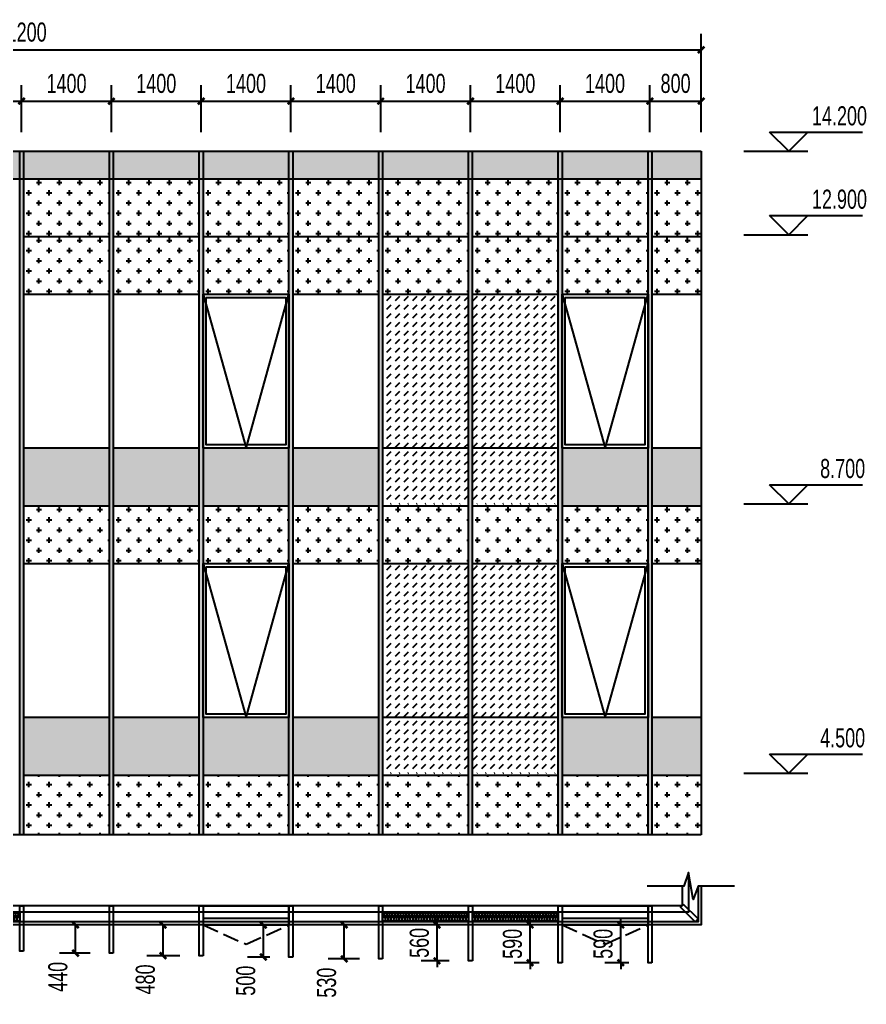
# Model space of a CAD drawing. Extents: x -3 to 440502, y -49243 to 59402.
# Drawn here: x 318666 to 331871, y 15561 to 30916 of the extents above; entities that cross this region are included whole.
import ezdxf

# ---------------------------------------------------------------- set-up
doc = ezdxf.new("R2010")
doc.units = 0
doc.header["$LTSCALE"] = 1000
doc.header["$MEASUREMENT"] = 0
doc.linetypes.add('109-34 轴网$0$L1$0$$AUDIT_BAD_LTYPE1', pattern=[0])
doc.linetypes.add('DASH', pattern=[0.35, 0.25, -0.1])
for name, color, linetype in [('01-标注_尺寸', 124, 'Continuous'), ('01-标注_标高', 200, 'Continuous'), ('01-标注_符号', 200, 'Continuous'), ('02-TEXT_标注', 130, 'Continuous'), ('05-填充_156', 156, 'Continuous'), ('05-填充_18', 18, 'Continuous'), ('05-填充_天正', 26, 'Continuous'), ('A-C_玻璃幕墙', 140, 'Continuous'), ('A-C_窗', 140, 'Continuous'), ('A-TECH_结构', 21, 'Continuous'), ('D_铝板', 181, 'Continuous'), ('E-立面', 255, 'Continuous')]:
    doc.layers.add(name, color=color, linetype=linetype)
doc.styles.add('_TCH_DIM', font='ros.shx', dxfattribs={"bigfont": 'jd.shx'})
doc.styles.add('_TCH_DIM_T3', font='ros.shx', dxfattribs={"width": 0.705882, "bigfont": 'jd.shx'})
doc.dimstyles.new('_TCH_ARCH&&100', dxfattribs={"dimtxt": 297.5, "dimasz": 100, "dimexe": 250, "dimexo": 300, "dimgap": 126.25, "dimtad": 1, "dimdec": 0, "dimzin": 0, "dimdsep": 46, "dimtxsty": '_TCH_DIM_T3', "dimblk": 'ARCHTICK', "dimcen": 0.09, "dimclrt": 7, "dimazin": 2, "dimtfac": 1, "dimtdec": 0, "dimtix": 1, "dimtmove": 2, "dimatfit": 3, "dimfxl": 0, "dimtolj": 1, "dimtzin": 0, "dimarcsym": 0})
pattern_1 = [(45, (308362.95, -179448.63), (4e-14, 134.70384), [95.25, -95.25])]
pattern_2 = [(45, (308362.95, -175248.63), (4e-14, 134.70384), [95.25, -95.25])]

# ---------------------------------------------------------------- blocks, each defined once
blk = doc.blocks.new('$LinePat$岩棉板')
at = {"color": 0}
for p, q in [((0, -17), (12, -67)), ((12, -67), (24, -17))]:
    blk.add_line(p, q, dxfattribs=at)
for centre, start, end in [((12, -17), 0, 180), ((0, -67), 270, 0), ((24, -67), 180, 270)]:
    blk.add_arc(centre, 12, start, end, dxfattribs=at)
at = {"layer": 'Defpoints'}
blk.add_point((0, 0.1), dxfattribs=at)
at = {"layer": 'Defpoints', "color": 0}
blk.add_point((24, -84), dxfattribs=at)
blk = doc.blocks.new('ii')
blk.add_lwpolyline([(-1340, 0), (0, 0), (0, -150), (-1340, -150)], close=True)
at = {"color": 8, "xscale": -1.801075267316308, "yscale": 1.782568518697715, "zscale": 1.782568518697715}
for p in [(-1297, 0), (-1254, 0), (-1210, 0), (-1167, 0), (-1124, 0), (-1081, 0), (-1037, 0), (-994, 0), (-951, 0), (-908, 0), (-865, 0), (-821, 0), (-778, 0), (-735, 0), (-692, 0), (-648, 0), (-605, 0), (-562, 0), (-519, 0), (-475, 0), (-432, 0), (-389, 0), (-346, 0), (-303, 0), (-259, 0), (-216, 0), (-173, 0), (-130, 0), (-86, 0), (-43, 0), (0, 0)]:
    blk.add_blockref('$LinePat$岩棉板', p, dxfattribs=at)
blk = doc.blocks.new('$TCHSYS$WIN2D')
for p, q in [((-0.5, 0.5), (0.5, 0.5)), ((-0.5, 0.5), (-0.5, -0.5)), ((0.5, 0.5), (0.5, -0.5)), ((0.5, 0.167), (-0.5, 0.167)), ((0.5, -0.167), (-0.5, -0.167)), ((-0.5, -0.5), (0.5, -0.5))]:
    blk.add_line(p, q)
blk = doc.blocks.new('开启扇')
at = {"layer": 'A-C_窗', "linetype": 'DASH'}
blk.add_lwpolyline([(0, 50), (670, 350), (1340, 50)], dxfattribs=at)
at = {"layer": 'A-C_窗', "xscale": -1340, "yscale": 300, "zscale": 1340, "rotation": 180}
blk.add_blockref('$TCHSYS$WIN2D', (670, -100), dxfattribs=at)
blk = doc.blocks.new('*U72')
blk.add_lwpolyline([(720, 0), (0, 0), (0, 150), (720, 150)], close=True)
at = {"color": 8, "xscale": -1.874999998435472, "yscale": 1.782568518697715, "zscale": 1.782568518697715, "rotation": 180}
for p in [(0, 0), (45, 0), (90, 0), (135, 0), (180, 0), (225, 0), (270, 0), (315, 0), (360, 0), (405, 0), (450, 0), (495, 0), (540, 0), (585, 0), (630, 0), (675, 0)]:
    blk.add_blockref('$LinePat$岩棉板', p, dxfattribs=at)
blk = doc.blocks.new('A$C6FB10F04')
at = {"layer": '01-标注_符号', "linetype": '109-34 轴网$0$L1$0$$AUDIT_BAD_LTYPE1'}
for points in [[(210, 22263), (210, 21696), (420, 21619), (0, 21545), (210, 21471), (210, 20903)], [(210, 1361), (210, 793), (420, 716), (0, 642), (210, 568), (210, 0)]]:
    blk.add_lwpolyline(points, dxfattribs=at)
at = {"layer": 'A-C_玻璃幕墙'}
for points in [[(213, 21695), (767, 21695), (767, 595), (135, 595)], [(210, 21745), (817, 21745), (817, 545), (210, 545)], [(2, 21545), (617, 21545), (617, 745), (343, 745)]]:
    blk.add_lwpolyline(points, dxfattribs=at)
for points in [[(496, 21466), (538, 21423), (767, 21652), (724, 21695)], [(1407, 20975), (1407, 20915), (517, 20915), (517, 20975)], [(1407, 19575), (1407, 19515), (517, 19515), (517, 19575)], [(1377, 18175), (1377, 18115), (517, 18115), (517, 18175)], [(1347, 16775), (1347, 16715), (517, 16715), (517, 16775)], [(1317, 15375), (1317, 15315), (517, 15315), (517, 15375)], [(1297, 13975), (1297, 13915), (517, 13915), (517, 13975)], [(1257, 12575), (1257, 12515), (517, 12515), (517, 12575)], [(1227, 11175), (1227, 11115), (517, 11115), (517, 11175)], [(1197, 9775), (1197, 9715), (517, 9715), (517, 9775)], [(1167, 8375), (1167, 8315), (517, 8315), (517, 8375)], [(1137, 6975), (1137, 6915), (517, 6915), (517, 6975)], [(1107, 5575), (1107, 5515), (517, 5515), (517, 5575)], [(1077, 4175), (1077, 4115), (517, 4115), (517, 4175)], [(1047, 2775), (1047, 2715), (517, 2715), (517, 2775)], [(1017, 1375), (1017, 1315), (517, 1315), (517, 1375)]]:
    blk.add_lwpolyline(points, close=True, dxfattribs=at)
at = {"layer": 'A-TECH_结构'}
blk.add_lwpolyline([(210, 21445), (517, 21445), (517, 845), (210, 845)], dxfattribs=at)
at = {"xscale": -1, "rotation": 270}
for p in [(767, 19575), (767, 13975), (767, 5575)]:
    blk.add_blockref('开启扇', p, dxfattribs=at)
at = {"layer": 'A-C_玻璃幕墙'}
for name, p, rotation in [('ii', (767, 18175), 270), ('ii', (767, 16775), 270), ('ii', (767, 9775), 270), ('ii', (767, 8375), 270), ('ii', (767, 1375), 270), ('*U72', (767, 595), 90)]:
    blk.add_blockref(name, p, dxfattribs=dict(at, rotation=rotation))
blk = doc.blocks.new('A$C2DDF4F07')
at = {"layer": 'A-C_窗'}
for points in [[(0, 2400), (1340, 2400), (1340, 0), (0, 0)], [(50, 2350), (1290, 2350), (1290, 50), (50, 50)]]:
    blk.add_lwpolyline(points, close=True, dxfattribs=at)
blk.add_lwpolyline([(0, 2400), (670, 0), (1340, 2400)], dxfattribs=at)
blk = doc.blocks.new('*U22')
at = {"layer": '05-填充_18'}
h = blk.add_hatch(color=256, dxfattribs=at)
h.dxf.hatch_style = 1
h.paths.add_polyline_path([(60, -10350), (0, -10350), (0, 310), (60, 310)])
blk.add_lwpolyline([(60, -10350), (0, -10350), (0, 310), (60, 310)], close=True)
blk = doc.blocks.new('_ArchTick')
at = {"color": 0, "linetype": 'ByBlock', "const_width": 0.4}
blk.add_lwpolyline([(-0.5, -0.5), (0.5, 0.5)], dxfattribs=at)
blk = doc.blocks.new('*D779')
at = {"layer": '01-标注_尺寸', "color": 0, "lineweight": -2, "transparency": 16777216}
for p, q in [((317296, 29164), (317296, 29896)), ((318696, 29164), (318696, 29896)), ((317296, 29646), (318696, 29646))]:
    blk.add_line(p, q, dxfattribs=at)
at = {"layer": 'Defpoints', "color": 0, "transparency": 16777216}
for p in [(318696, 29646), (317296, 28864), (318696, 28864)]:
    blk.add_point(p, dxfattribs=at)
at = {"layer": '01-标注_尺寸', "color": 0, "lineweight": -2, "transparency": 16777216, "xscale": 100, "yscale": 100, "zscale": 100, "rotation": 180}
blk.add_blockref('_ArchTick', (317296, 29646), dxfattribs=at)
at = {"layer": '01-标注_尺寸', "color": 0, "lineweight": -2, "transparency": 16777216, "xscale": 100, "yscale": 100, "zscale": 100}
blk.add_blockref('_ArchTick', (318696, 29646), dxfattribs=at)
at = {"layer": '01-标注_尺寸', "color": 7, "transparency": 16777216, "insert": (317996, 29921), "char_height": 297.5, "attachment_point": 5, "style": '_TCH_DIM_T3'}
blk.add_mtext('\\A1;1400', dxfattribs=at)
blk = doc.blocks.new('*D780')
at = {"layer": '01-标注_尺寸', "color": 0, "lineweight": -2, "transparency": 16777216}
for p, q in [((318696, 29164), (318696, 29896)), ((320096, 29164), (320096, 29896)), ((318696, 29646), (320096, 29646))]:
    blk.add_line(p, q, dxfattribs=at)
at = {"layer": 'Defpoints', "color": 0, "transparency": 16777216}
for p in [(320096, 29646), (318696, 28864), (320096, 28864)]:
    blk.add_point(p, dxfattribs=at)
at = {"layer": '01-标注_尺寸', "color": 0, "lineweight": -2, "transparency": 16777216, "xscale": 100, "yscale": 100, "zscale": 100, "rotation": 180}
blk.add_blockref('_ArchTick', (318696, 29646), dxfattribs=at)
at = {"layer": '01-标注_尺寸', "color": 0, "lineweight": -2, "transparency": 16777216, "xscale": 100, "yscale": 100, "zscale": 100}
blk.add_blockref('_ArchTick', (320096, 29646), dxfattribs=at)
at = {"layer": '01-标注_尺寸', "color": 7, "transparency": 16777216, "insert": (319396, 29921), "char_height": 297.5, "attachment_point": 5, "style": '_TCH_DIM_T3'}
blk.add_mtext('\\A1;1400', dxfattribs=at)
blk = doc.blocks.new('*D781')
at = {"layer": '01-标注_尺寸', "color": 0, "lineweight": -2, "transparency": 16777216}
for p, q in [((320096, 29164), (320096, 29896)), ((321496, 29164), (321496, 29896)), ((320096, 29646), (321496, 29646))]:
    blk.add_line(p, q, dxfattribs=at)
at = {"layer": 'Defpoints', "color": 0, "transparency": 16777216}
for p in [(321496, 29646), (320096, 28864), (321496, 28864)]:
    blk.add_point(p, dxfattribs=at)
at = {"layer": '01-标注_尺寸', "color": 0, "lineweight": -2, "transparency": 16777216, "xscale": 100, "yscale": 100, "zscale": 100, "rotation": 180}
blk.add_blockref('_ArchTick', (320096, 29646), dxfattribs=at)
at = {"layer": '01-标注_尺寸', "color": 0, "lineweight": -2, "transparency": 16777216, "xscale": 100, "yscale": 100, "zscale": 100}
blk.add_blockref('_ArchTick', (321496, 29646), dxfattribs=at)
at = {"layer": '01-标注_尺寸', "color": 7, "transparency": 16777216, "insert": (320796, 29921), "char_height": 297.5, "attachment_point": 5, "style": '_TCH_DIM_T3'}
blk.add_mtext('\\A1;1400', dxfattribs=at)
blk = doc.blocks.new('*D782')
at = {"layer": '01-标注_尺寸', "color": 0, "lineweight": -2, "transparency": 16777216}
for p, q in [((321496, 29164), (321496, 29896)), ((322896, 29164), (322896, 29896)), ((321496, 29646), (322896, 29646))]:
    blk.add_line(p, q, dxfattribs=at)
at = {"layer": 'Defpoints', "color": 0, "transparency": 16777216}
for p in [(322896, 29646), (321496, 28864), (322896, 28864)]:
    blk.add_point(p, dxfattribs=at)
at = {"layer": '01-标注_尺寸', "color": 0, "lineweight": -2, "transparency": 16777216, "xscale": 100, "yscale": 100, "zscale": 100, "rotation": 180}
blk.add_blockref('_ArchTick', (321496, 29646), dxfattribs=at)
at = {"layer": '01-标注_尺寸', "color": 0, "lineweight": -2, "transparency": 16777216, "xscale": 100, "yscale": 100, "zscale": 100}
blk.add_blockref('_ArchTick', (322896, 29646), dxfattribs=at)
at = {"layer": '01-标注_尺寸', "color": 7, "transparency": 16777216, "insert": (322196, 29921), "char_height": 297.5, "attachment_point": 5, "style": '_TCH_DIM_T3'}
blk.add_mtext('\\A1;1400', dxfattribs=at)
blk = doc.blocks.new('*D783')
at = {"layer": '01-标注_尺寸', "color": 0, "lineweight": -2, "transparency": 16777216}
for p, q in [((322896, 29164), (322896, 29896)), ((324296, 29164), (324296, 29896)), ((322896, 29646), (324296, 29646))]:
    blk.add_line(p, q, dxfattribs=at)
at = {"layer": 'Defpoints', "color": 0, "transparency": 16777216}
for p in [(324296, 29646), (322896, 28864), (324296, 28864)]:
    blk.add_point(p, dxfattribs=at)
at = {"layer": '01-标注_尺寸', "color": 0, "lineweight": -2, "transparency": 16777216, "xscale": 100, "yscale": 100, "zscale": 100, "rotation": 180}
blk.add_blockref('_ArchTick', (322896, 29646), dxfattribs=at)
at = {"layer": '01-标注_尺寸', "color": 0, "lineweight": -2, "transparency": 16777216, "xscale": 100, "yscale": 100, "zscale": 100}
blk.add_blockref('_ArchTick', (324296, 29646), dxfattribs=at)
at = {"layer": '01-标注_尺寸', "color": 7, "transparency": 16777216, "insert": (323596, 29921), "char_height": 297.5, "attachment_point": 5, "style": '_TCH_DIM_T3'}
blk.add_mtext('\\A1;1400', dxfattribs=at)
blk = doc.blocks.new('*D784')
at = {"layer": '01-标注_尺寸', "color": 0, "lineweight": -2, "transparency": 16777216}
for p, q in [((324296, 29164), (324296, 29896)), ((325696, 29164), (325696, 29896)), ((324296, 29646), (325696, 29646))]:
    blk.add_line(p, q, dxfattribs=at)
at = {"layer": 'Defpoints', "color": 0, "transparency": 16777216}
for p in [(325696, 29646), (324296, 28864), (325696, 28864)]:
    blk.add_point(p, dxfattribs=at)
at = {"layer": '01-标注_尺寸', "color": 0, "lineweight": -2, "transparency": 16777216, "xscale": 100, "yscale": 100, "zscale": 100, "rotation": 180}
blk.add_blockref('_ArchTick', (324296, 29646), dxfattribs=at)
at = {"layer": '01-标注_尺寸', "color": 0, "lineweight": -2, "transparency": 16777216, "xscale": 100, "yscale": 100, "zscale": 100}
blk.add_blockref('_ArchTick', (325696, 29646), dxfattribs=at)
at = {"layer": '01-标注_尺寸', "color": 7, "transparency": 16777216, "insert": (324996, 29921), "char_height": 297.5, "attachment_point": 5, "style": '_TCH_DIM_T3'}
blk.add_mtext('\\A1;1400', dxfattribs=at)
blk = doc.blocks.new('*D785')
at = {"layer": '01-标注_尺寸', "color": 0, "lineweight": -2, "transparency": 16777216}
for p, q in [((325696, 29164), (325696, 29896)), ((327096, 29164), (327096, 29896)), ((325696, 29646), (327096, 29646))]:
    blk.add_line(p, q, dxfattribs=at)
at = {"layer": 'Defpoints', "color": 0, "transparency": 16777216}
for p in [(327096, 29646), (325696, 28864), (327096, 28864)]:
    blk.add_point(p, dxfattribs=at)
at = {"layer": '01-标注_尺寸', "color": 0, "lineweight": -2, "transparency": 16777216, "xscale": 100, "yscale": 100, "zscale": 100, "rotation": 180}
blk.add_blockref('_ArchTick', (325696, 29646), dxfattribs=at)
at = {"layer": '01-标注_尺寸', "color": 0, "lineweight": -2, "transparency": 16777216, "xscale": 100, "yscale": 100, "zscale": 100}
blk.add_blockref('_ArchTick', (327096, 29646), dxfattribs=at)
at = {"layer": '01-标注_尺寸', "color": 7, "transparency": 16777216, "insert": (326396, 29921), "char_height": 297.5, "attachment_point": 5, "style": '_TCH_DIM_T3'}
blk.add_mtext('\\A1;1400', dxfattribs=at)
blk = doc.blocks.new('*D786')
at = {"layer": '01-标注_尺寸', "color": 0, "lineweight": -2, "transparency": 16777216}
for p, q in [((327096, 29164), (327096, 29896)), ((328496, 29164), (328496, 29896)), ((327096, 29646), (328496, 29646))]:
    blk.add_line(p, q, dxfattribs=at)
at = {"layer": 'Defpoints', "color": 0, "transparency": 16777216}
for p in [(328496, 29646), (327096, 28864), (328496, 28864)]:
    blk.add_point(p, dxfattribs=at)
at = {"layer": '01-标注_尺寸', "color": 0, "lineweight": -2, "transparency": 16777216, "xscale": 100, "yscale": 100, "zscale": 100, "rotation": 180}
blk.add_blockref('_ArchTick', (327096, 29646), dxfattribs=at)
at = {"layer": '01-标注_尺寸', "color": 0, "lineweight": -2, "transparency": 16777216, "xscale": 100, "yscale": 100, "zscale": 100}
blk.add_blockref('_ArchTick', (328496, 29646), dxfattribs=at)
at = {"layer": '01-标注_尺寸', "color": 7, "transparency": 16777216, "insert": (327796, 29921), "char_height": 297.5, "attachment_point": 5, "style": '_TCH_DIM_T3'}
blk.add_mtext('\\A1;1400', dxfattribs=at)
blk = doc.blocks.new('*D787')
at = {"layer": '01-标注_尺寸', "color": 0, "lineweight": -2, "transparency": 16777216}
for p, q in [((328496, 29164), (328496, 29896)), ((329296, 29164), (329296, 29896)), ((328496, 29646), (329296, 29646))]:
    blk.add_line(p, q, dxfattribs=at)
at = {"layer": 'Defpoints', "color": 0, "transparency": 16777216}
for p in [(329296, 29646), (328496, 28864), (329296, 28864)]:
    blk.add_point(p, dxfattribs=at)
at = {"layer": '01-标注_尺寸', "color": 0, "lineweight": -2, "transparency": 16777216, "xscale": 100, "yscale": 100, "zscale": 100, "rotation": 180}
blk.add_blockref('_ArchTick', (328496, 29646), dxfattribs=at)
at = {"layer": '01-标注_尺寸', "color": 0, "lineweight": -2, "transparency": 16777216, "xscale": 100, "yscale": 100, "zscale": 100}
blk.add_blockref('_ArchTick', (329296, 29646), dxfattribs=at)
at = {"layer": '01-标注_尺寸', "color": 7, "transparency": 16777216, "insert": (328896, 29921), "char_height": 297.5, "attachment_point": 5, "style": '_TCH_DIM_T3'}
blk.add_mtext('\\A1;800', dxfattribs=at)
blk = doc.blocks.new('*D788')
at = {"layer": '01-标注_尺寸', "color": 0, "lineweight": -2, "transparency": 16777216}
for p, q in [((308096, 29175), (308096, 30696)), ((329296, 29175), (329296, 30696)), ((308096, 30446), (329296, 30446))]:
    blk.add_line(p, q, dxfattribs=at)
at = {"layer": 'Defpoints', "color": 0, "transparency": 16777216}
for p in [(329296, 30446), (308096, 28875), (329296, 28875)]:
    blk.add_point(p, dxfattribs=at)
at = {"layer": '01-标注_尺寸', "color": 0, "lineweight": -2, "transparency": 16777216, "xscale": 100, "yscale": 100, "zscale": 100, "rotation": 180}
blk.add_blockref('_ArchTick', (308096, 30446), dxfattribs=at)
at = {"layer": '01-标注_尺寸', "color": 0, "lineweight": -2, "transparency": 16777216, "xscale": 100, "yscale": 100, "zscale": 100}
blk.add_blockref('_ArchTick', (329296, 30446), dxfattribs=at)
at = {"layer": '01-标注_尺寸', "color": 7, "transparency": 16777216, "insert": (318696, 30721), "char_height": 297.5, "attachment_point": 5, "style": '_TCH_DIM_T3'}
blk.add_mtext('\\A1;21200', dxfattribs=at)
blk = doc.blocks.new('*D797')
at = {"layer": '01-标注_尺寸', "color": 0, "lineweight": -2, "transparency": 16777216}
for p, q in [((319766, 16799), (319287, 16799)), ((319537, 16359), (319537, 16799)), ((319766, 16359), (319287, 16359))]:
    blk.add_line(p, q, dxfattribs=at)
at = {"layer": 'Defpoints', "color": 0, "transparency": 16777216}
for p in [(319537, 16799), (320066, 16799), (320066, 16359)]:
    blk.add_point(p, dxfattribs=at)
at = {"layer": '01-标注_尺寸', "color": 0, "lineweight": -2, "transparency": 16777216, "xscale": 100, "yscale": 100, "zscale": 100}
for p, rotation in [((319537, 16799), 90), ((319537, 16359), 270)]:
    blk.add_blockref('_ArchTick', p, dxfattribs=dict(at, rotation=rotation))
at = {"layer": '01-标注_尺寸', "color": 7, "transparency": 16777216, "insert": (319262, 15989), "char_height": 297.5, "attachment_point": 5, "rotation": 90, "style": '_TCH_DIM_T3'}
blk.add_mtext('\\A1;440', dxfattribs=at)
blk = doc.blocks.new('*D798')
at = {"layer": '01-标注_尺寸', "color": 0, "lineweight": -2, "transparency": 16777216}
for p, q in [((321166, 16799), (320651, 16799)), ((320901, 16319), (320901, 16799)), ((321166, 16319), (320651, 16319))]:
    blk.add_line(p, q, dxfattribs=at)
at = {"layer": 'Defpoints', "color": 0, "transparency": 16777216}
for p in [(320901, 16799), (321466, 16799), (321466, 16319)]:
    blk.add_point(p, dxfattribs=at)
at = {"layer": '01-标注_尺寸', "color": 0, "lineweight": -2, "transparency": 16777216, "xscale": 100, "yscale": 100, "zscale": 100}
for p, rotation in [((320901, 16799), 90), ((320901, 16319), 270)]:
    blk.add_blockref('_ArchTick', p, dxfattribs=dict(at, rotation=rotation))
at = {"layer": '01-标注_尺寸', "color": 7, "transparency": 16777216, "insert": (320626, 15949), "char_height": 297.5, "attachment_point": 5, "rotation": 90, "style": '_TCH_DIM_T3'}
blk.add_mtext('\\A1;480', dxfattribs=at)
blk = doc.blocks.new('*D799')
at = {"layer": '01-标注_尺寸', "color": 0, "lineweight": -2, "transparency": 16777216}
for p, q in [((322566, 16799), (322217, 16799)), ((322467, 16299), (322467, 16799)), ((322566, 16299), (322217, 16299))]:
    blk.add_line(p, q, dxfattribs=at)
at = {"layer": 'Defpoints', "color": 0, "transparency": 16777216}
for p in [(322467, 16799), (322866, 16799), (322866, 16299)]:
    blk.add_point(p, dxfattribs=at)
at = {"layer": '01-标注_尺寸', "color": 0, "lineweight": -2, "transparency": 16777216, "xscale": 100, "yscale": 100, "zscale": 100}
for p, rotation in [((322467, 16799), 90), ((322467, 16299), 270)]:
    blk.add_blockref('_ArchTick', p, dxfattribs=dict(at, rotation=rotation))
at = {"layer": '01-标注_尺寸', "color": 7, "transparency": 16777216, "insert": (322192, 15929), "char_height": 297.5, "attachment_point": 5, "rotation": 90, "style": '_TCH_DIM_T3'}
blk.add_mtext('\\A1;500', dxfattribs=at)
blk = doc.blocks.new('*D800')
at = {"layer": '01-标注_尺寸', "color": 0, "lineweight": -2, "transparency": 16777216}
for p, q in [((323966, 16799), (323478, 16799)), ((323728, 16269), (323728, 16799)), ((323966, 16269), (323478, 16269))]:
    blk.add_line(p, q, dxfattribs=at)
at = {"layer": 'Defpoints', "color": 0, "transparency": 16777216}
for p in [(323728, 16799), (324266, 16799), (324266, 16269)]:
    blk.add_point(p, dxfattribs=at)
at = {"layer": '01-标注_尺寸', "color": 0, "lineweight": -2, "transparency": 16777216, "xscale": 100, "yscale": 100, "zscale": 100}
for p, rotation in [((323728, 16799), 90), ((323728, 16269), 270)]:
    blk.add_blockref('_ArchTick', p, dxfattribs=dict(at, rotation=rotation))
at = {"layer": '01-标注_尺寸', "color": 7, "transparency": 16777216, "insert": (323453, 15899), "char_height": 297.5, "attachment_point": 5, "rotation": 90, "style": '_TCH_DIM_T3'}
blk.add_mtext('\\A1;530', dxfattribs=at)
blk = doc.blocks.new('*D801')
at = {"layer": '01-标注_尺寸', "color": 0, "lineweight": -2, "transparency": 16777216}
for p, q in [((325175, 16799), (325175, 16899)), ((325366, 16799), (324925, 16799)), ((325175, 16239), (325175, 16799)), ((325366, 16239), (324925, 16239)), ((325175, 16239), (325175, 16139))]:
    blk.add_line(p, q, dxfattribs=at)
at = {"layer": 'Defpoints', "color": 0, "transparency": 16777216}
for p in [(325175, 16799), (325666, 16799), (325666, 16239)]:
    blk.add_point(p, dxfattribs=at)
at = {"layer": '01-标注_尺寸', "color": 0, "lineweight": -2, "transparency": 16777216, "xscale": 100, "yscale": 100, "zscale": 100}
for p, rotation in [((325175, 16799), 270), ((325175, 16239), 90)]:
    blk.add_blockref('_ArchTick', p, dxfattribs=dict(at, rotation=rotation))
at = {"layer": '01-标注_尺寸', "color": 7, "transparency": 16777216, "insert": (324900, 16519), "char_height": 297.5, "attachment_point": 5, "rotation": 90, "style": '_TCH_DIM_T3'}
blk.add_mtext('\\A1;560', dxfattribs=at)
blk = doc.blocks.new('*D802')
at = {"layer": '01-标注_尺寸', "color": 0, "lineweight": -2, "transparency": 16777216}
for p, q in [((326627, 16799), (326627, 16899)), ((326766, 16799), (326377, 16799)), ((326627, 16209), (326627, 16799)), ((326766, 16209), (326377, 16209)), ((326627, 16209), (326627, 16109))]:
    blk.add_line(p, q, dxfattribs=at)
at = {"layer": 'Defpoints', "color": 0, "transparency": 16777216}
for p in [(326627, 16799), (327066, 16799), (327066, 16209)]:
    blk.add_point(p, dxfattribs=at)
at = {"layer": '01-标注_尺寸', "color": 0, "lineweight": -2, "transparency": 16777216, "xscale": 100, "yscale": 100, "zscale": 100}
for p, rotation in [((326627, 16799), 270), ((326627, 16209), 90)]:
    blk.add_blockref('_ArchTick', p, dxfattribs=dict(at, rotation=rotation))
at = {"layer": '01-标注_尺寸', "color": 7, "transparency": 16777216, "insert": (326352, 16504), "char_height": 297.5, "attachment_point": 5, "rotation": 90, "style": '_TCH_DIM_T3'}
blk.add_mtext('\\A1;590', dxfattribs=at)
blk = doc.blocks.new('*D803')
at = {"layer": '01-标注_尺寸', "color": 0, "lineweight": -2, "transparency": 16777216}
for p, q in [((328041, 16799), (328041, 16899)), ((328166, 16799), (327791, 16799)), ((328041, 16209), (328041, 16799)), ((328166, 16209), (327791, 16209)), ((328041, 16209), (328041, 16109))]:
    blk.add_line(p, q, dxfattribs=at)
at = {"layer": 'Defpoints', "color": 0, "transparency": 16777216}
for p in [(328041, 16799), (328466, 16799), (328466, 16209)]:
    blk.add_point(p, dxfattribs=at)
at = {"layer": '01-标注_尺寸', "color": 0, "lineweight": -2, "transparency": 16777216, "xscale": 100, "yscale": 100, "zscale": 100}
for p, rotation in [((328041, 16799), 270), ((328041, 16209), 90)]:
    blk.add_blockref('_ArchTick', p, dxfattribs=dict(at, rotation=rotation))
at = {"layer": '01-标注_尺寸', "color": 7, "transparency": 16777216, "insert": (327766, 16504), "char_height": 297.5, "attachment_point": 5, "rotation": 90, "style": '_TCH_DIM_T3'}
blk.add_mtext('\\A1;590', dxfattribs=at)

msp = doc.modelspace()

# ---------------------------------------------------------------- hatches: boundary and pattern name
at = {"layer": '05-填充_156'}
h = msp.add_hatch(dxfattribs=at)
h.set_pattern_fill('CROSS', color=136, scale=100, angle=-90)
h.set_pattern_definition([(360, (304162.95, -174348.63), (158.75, 158.75), [79.375, -238.125]), (90, (304202.64, -174388.32), (-158.75, 158.75), [79.375, -238.125])])
h.paths.add_polyline_path([(320065.6, 28433.7), (318725.6, 28433.7), (318725.6, 27533.7), (320065.6, 27533.7)])
h = msp.add_hatch(dxfattribs=at)
h.set_pattern_fill('CROSS', color=136, scale=100, angle=-90)
h.set_pattern_definition([(360, (305562.95, -174348.63), (158.75, 158.75), [79.375, -238.125]), (90, (305602.64, -174388.32), (-158.75, 158.75), [79.375, -238.125])])
h.paths.add_polyline_path([(321465.6, 28433.7), (320125.6, 28433.7), (320125.6, 27533.7), (321465.6, 27533.7)])
h = msp.add_hatch(dxfattribs=at)
h.set_pattern_fill('CROSS', color=136, scale=100, angle=-90)
h.set_pattern_definition([(360, (306962.95, -174348.63), (158.75, 158.75), [79.375, -238.125]), (90, (307002.64, -174388.32), (-158.75, 158.75), [79.375, -238.125])])
h.paths.add_polyline_path([(322865.6, 28433.7), (321525.6, 28433.7), (321525.6, 27533.7), (322865.6, 27533.7)])
h = msp.add_hatch(dxfattribs=at)
h.set_pattern_fill('CROSS', color=136, scale=100, angle=-90)
h.set_pattern_definition([(360, (308362.95, -174348.63), (158.75, 158.75), [79.375, -238.125]), (90, (308402.64, -174388.32), (-158.75, 158.75), [79.375, -238.125])])
h.paths.add_polyline_path([(324265.6, 28433.7), (322925.6, 28433.7), (322925.6, 27533.7), (324265.6, 27533.7)])
h = msp.add_hatch(dxfattribs=at)
h.set_pattern_fill('CROSS', color=136, scale=100, angle=-90)
h.set_pattern_definition([(360, (309762.95, -174348.63), (158.75, 158.75), [79.375, -238.125]), (90, (309802.64, -174388.32), (-158.75, 158.75), [79.375, -238.125])])
h.paths.add_polyline_path([(325665.6, 28433.7), (324325.6, 28433.7), (324325.6, 27533.7), (325665.6, 27533.7)])
h = msp.add_hatch(dxfattribs=at)
h.set_pattern_fill('CROSS', color=136, scale=100, angle=-90)
h.set_pattern_definition([(360, (311162.95, -174348.63), (158.75, 158.75), [79.375, -238.125]), (90, (311202.64, -174388.32), (-158.75, 158.75), [79.375, -238.125])])
h.paths.add_polyline_path([(327065.6, 28433.7), (325725.6, 28433.7), (325725.6, 27533.7), (327065.6, 27533.7)])
h = msp.add_hatch(dxfattribs=at)
h.set_pattern_fill('CROSS', color=136, scale=100, angle=-90)
h.set_pattern_definition([(360, (312562.95, -174348.63), (158.75, 158.75), [79.375, -238.125]), (90, (312602.64, -174388.32), (-158.75, 158.75), [79.375, -238.125])])
h.paths.add_polyline_path([(328465.6, 28433.7), (327125.6, 28433.7), (327125.6, 27533.7), (328465.6, 27533.7)])
h = msp.add_hatch(dxfattribs=at)
h.set_pattern_fill('CROSS', color=136, scale=100, angle=-90)
h.set_pattern_definition([(360, (313962.95, -174348.63), (158.75, 158.75), [79.375, -238.125]), (90, (314002.64, -174388.32), (-158.75, 158.75), [79.375, -238.125])])
h.paths.add_polyline_path([(329295.6, 28433.7), (328525.6, 28433.7), (328525.6, 27533.7), (329295.6, 27533.7)])
h = msp.add_hatch(dxfattribs=at)
h.set_pattern_fill('CROSS', color=136, scale=100, angle=-90)
h.set_pattern_definition([(360, (304162.95, -175248.63), (158.75, 158.75), [79.375, -238.125]), (90, (304202.64, -175288.32), (-158.75, 158.75), [79.375, -238.125])])
h.paths.add_polyline_path([(320065.6, 27533.7), (318725.6, 27533.7), (318725.6, 26633.7), (320065.6, 26633.7)])
h = msp.add_hatch(dxfattribs=at)
h.set_pattern_fill('CROSS', color=136, scale=100, angle=-90)
h.set_pattern_definition([(360, (305562.95, -175248.63), (158.75, 158.75), [79.375, -238.125]), (90, (305602.64, -175288.32), (-158.75, 158.75), [79.375, -238.125])])
h.paths.add_polyline_path([(321465.6, 27533.7), (320125.6, 27533.7), (320125.6, 26633.7), (321465.6, 26633.7)])
h = msp.add_hatch(dxfattribs=at)
h.set_pattern_fill('CROSS', color=136, scale=100, angle=-90)
h.set_pattern_definition([(360, (306962.95, -175248.63), (158.75, 158.75), [79.375, -238.125]), (90, (307002.64, -175288.32), (-158.75, 158.75), [79.375, -238.125])])
h.paths.add_polyline_path([(322865.6, 27533.7), (321525.6, 27533.7), (321525.6, 26633.7), (322865.6, 26633.7)])
h = msp.add_hatch(dxfattribs=at)
h.set_pattern_fill('CROSS', color=136, scale=100, angle=-90)
h.set_pattern_definition([(360, (308362.95, -175248.63), (158.75, 158.75), [79.375, -238.125]), (90, (308402.64, -175288.32), (-158.75, 158.75), [79.375, -238.125])])
h.paths.add_polyline_path([(324265.6, 27533.7), (322925.6, 27533.7), (322925.6, 26633.7), (324265.6, 26633.7)])
h = msp.add_hatch(dxfattribs=at)
h.set_pattern_fill('CROSS', color=136, scale=100, angle=-90)
h.set_pattern_definition([(360, (309762.95, -175248.63), (158.75, 158.75), [79.375, -238.125]), (90, (309802.64, -175288.32), (-158.75, 158.75), [79.375, -238.125])])
h.paths.add_polyline_path([(325665.6, 27533.7), (324325.6, 27533.7), (324325.6, 26633.7), (325665.6, 26633.7)])
h = msp.add_hatch(dxfattribs=at)
h.set_pattern_fill('CROSS', color=136, scale=100, angle=-90)
h.set_pattern_definition([(360, (311162.95, -175248.63), (158.75, 158.75), [79.375, -238.125]), (90, (311202.64, -175288.32), (-158.75, 158.75), [79.375, -238.125])])
h.paths.add_polyline_path([(327065.6, 27533.7), (325725.6, 27533.7), (325725.6, 26633.7), (327065.6, 26633.7)])
h = msp.add_hatch(dxfattribs=at)
h.set_pattern_fill('CROSS', color=136, scale=100, angle=-90)
h.set_pattern_definition([(360, (312562.95, -175248.63), (158.75, 158.75), [79.375, -238.125]), (90, (312602.64, -175288.32), (-158.75, 158.75), [79.375, -238.125])])
h.paths.add_polyline_path([(328465.6, 27533.7), (327125.6, 27533.7), (327125.6, 26633.7), (328465.6, 26633.7)])
h = msp.add_hatch(dxfattribs=at)
h.set_pattern_fill('CROSS', color=136, scale=100, angle=-90)
h.set_pattern_definition([(360, (313962.95, -175248.63), (158.75, 158.75), [79.375, -238.125]), (90, (314002.64, -175288.32), (-158.75, 158.75), [79.375, -238.125])])
h.paths.add_polyline_path([(329295.6, 27533.7), (328525.6, 27533.7), (328525.6, 26633.7), (329295.6, 26633.7)])
h = msp.add_hatch(dxfattribs=at)
h.set_pattern_fill('DASH', color=256, scale=100, angle=-45)
h.set_pattern_definition(pattern_2)
h.paths.add_polyline_path([(325665.6, 26633.7), (324325.6, 26633.7), (324325.6, 23363.7), (325665.6, 23363.7)])
h = msp.add_hatch(dxfattribs=at)
h.set_pattern_fill('DASH', color=256, scale=100, angle=-45)
h.set_pattern_definition(pattern_2)
h.paths.add_polyline_path([(327065.6, 26633.7), (325725.6, 26633.7), (325725.6, 23363.7), (327065.6, 23363.7)])
h = msp.add_hatch(dxfattribs=at)
h.set_pattern_fill('CROSS', color=136, scale=100, angle=-90)
h.set_pattern_definition([(360, (304162.95, -179448.63), (158.75, 158.75), [79.375, -238.125]), (90, (304202.64, -179488.32), (-158.75, 158.75), [79.375, -238.125])])
h.paths.add_polyline_path([(320065.6, 23333.7), (318725.6, 23333.7), (318725.6, 22433.7), (320065.6, 22433.7)])
h = msp.add_hatch(dxfattribs=at)
h.set_pattern_fill('CROSS', color=136, scale=100, angle=-90)
h.set_pattern_definition([(360, (305562.95, -179448.63), (158.75, 158.75), [79.375, -238.125]), (90, (305602.64, -179488.32), (-158.75, 158.75), [79.375, -238.125])])
h.paths.add_polyline_path([(321465.6, 23333.7), (320125.6, 23333.7), (320125.6, 22433.7), (321465.6, 22433.7)])
h = msp.add_hatch(dxfattribs=at)
h.set_pattern_fill('CROSS', color=136, scale=100, angle=-90)
h.set_pattern_definition([(360, (306962.95, -179448.63), (158.75, 158.75), [79.375, -238.125]), (90, (307002.64, -179488.32), (-158.75, 158.75), [79.375, -238.125])])
h.paths.add_polyline_path([(322865.6, 23333.7), (321525.6, 23333.7), (321525.6, 22433.7), (322865.6, 22433.7)])
h = msp.add_hatch(dxfattribs=at)
h.set_pattern_fill('CROSS', color=136, scale=100, angle=-90)
h.set_pattern_definition([(360, (308362.95, -179448.63), (158.75, 158.75), [79.375, -238.125]), (90, (308402.64, -179488.32), (-158.75, 158.75), [79.375, -238.125])])
h.paths.add_polyline_path([(324265.6, 23333.7), (322925.6, 23333.7), (322925.6, 22433.7), (324265.6, 22433.7)])
h = msp.add_hatch(dxfattribs=at)
h.set_pattern_fill('CROSS', color=136, scale=100, angle=-90)
h.set_pattern_definition([(360, (309762.95, -179448.63), (158.75, 158.75), [79.375, -238.125]), (90, (309802.64, -179488.32), (-158.75, 158.75), [79.375, -238.125])])
h.paths.add_polyline_path([(325665.6, 23333.7), (324325.6, 23333.7), (324325.6, 22433.7), (325665.6, 22433.7)])
h = msp.add_hatch(dxfattribs=at)
h.set_pattern_fill('CROSS', color=136, scale=100, angle=-90)
h.set_pattern_definition([(360, (311162.95, -179448.63), (158.75, 158.75), [79.375, -238.125]), (90, (311202.64, -179488.32), (-158.75, 158.75), [79.375, -238.125])])
h.paths.add_polyline_path([(327065.6, 23333.7), (325725.6, 23333.7), (325725.6, 22433.7), (327065.6, 22433.7)])
h = msp.add_hatch(dxfattribs=at)
h.set_pattern_fill('CROSS', color=136, scale=100, angle=-90)
h.set_pattern_definition([(360, (312562.95, -179448.63), (158.75, 158.75), [79.375, -238.125]), (90, (312602.64, -179488.32), (-158.75, 158.75), [79.375, -238.125])])
h.paths.add_polyline_path([(328465.6, 23333.7), (327125.6, 23333.7), (327125.6, 22433.7), (328465.6, 22433.7)])
h = msp.add_hatch(dxfattribs=at)
h.set_pattern_fill('CROSS', color=136, scale=100, angle=-90)
h.set_pattern_definition([(360, (313962.95, -179448.63), (158.75, 158.75), [79.375, -238.125]), (90, (314002.64, -179488.32), (-158.75, 158.75), [79.375, -238.125])])
h.paths.add_polyline_path([(329295.6, 23333.7), (328525.6, 23333.7), (328525.6, 22433.7), (329295.6, 22433.7)])
h = msp.add_hatch(dxfattribs=at)
h.set_pattern_fill('DASH', color=256, scale=100, angle=-45)
h.set_pattern_definition(pattern_1)
h.paths.add_polyline_path([(325665.6, 22433.7), (324325.6, 22433.7), (324325.6, 19163.7), (325665.6, 19163.7)])
h = msp.add_hatch(dxfattribs=at)
h.set_pattern_fill('DASH', color=256, scale=100, angle=-45)
h.set_pattern_definition(pattern_1)
h.paths.add_polyline_path([(327065.6, 22433.7), (325725.6, 22433.7), (325725.6, 19163.7), (327065.6, 19163.7)])
h = msp.add_hatch(dxfattribs=at)
h.set_pattern_fill('CROSS', color=136, scale=100, angle=-90)
h.set_pattern_definition([(360, (304162.95, -179448.63), (158.75, 158.75), [79.375, -238.125]), (90, (304202.64, -179488.32), (-158.75, 158.75), [79.375, -238.125])])
h.paths.add_polyline_path([(320065.6, 19133.7), (318725.6, 19133.7), (318725.6, 18203.7), (320065.6, 18203.7)])
h = msp.add_hatch(dxfattribs=at)
h.set_pattern_fill('CROSS', color=136, scale=100, angle=-90)
h.set_pattern_definition([(360, (305562.95, -179448.63), (158.75, 158.75), [79.375, -238.125]), (90, (305602.64, -179488.32), (-158.75, 158.75), [79.375, -238.125])])
h.paths.add_polyline_path([(321465.6, 19133.7), (320125.6, 19133.7), (320125.6, 18203.7), (321465.6, 18203.7)])
h = msp.add_hatch(dxfattribs=at)
h.set_pattern_fill('CROSS', color=136, scale=100, angle=-90)
h.set_pattern_definition([(360, (306962.95, -179448.63), (158.75, 158.75), [79.375, -238.125]), (90, (307002.64, -179488.32), (-158.75, 158.75), [79.375, -238.125])])
h.paths.add_polyline_path([(322865.6, 19133.7), (321525.6, 19133.7), (321525.6, 18203.7), (322865.6, 18203.7)])
h = msp.add_hatch(dxfattribs=at)
h.set_pattern_fill('CROSS', color=136, scale=100, angle=-90)
h.set_pattern_definition([(360, (308362.95, -179448.63), (158.75, 158.75), [79.375, -238.125]), (90, (308402.64, -179488.32), (-158.75, 158.75), [79.375, -238.125])])
h.paths.add_polyline_path([(324265.6, 19133.7), (322925.6, 19133.7), (322925.6, 18203.7), (324265.6, 18203.7)])
h = msp.add_hatch(dxfattribs=at)
h.set_pattern_fill('CROSS', color=136, scale=100, angle=-90)
h.set_pattern_definition([(360, (309762.95, -179448.63), (158.75, 158.75), [79.375, -238.125]), (90, (309802.64, -179488.32), (-158.75, 158.75), [79.375, -238.125])])
h.paths.add_polyline_path([(325665.6, 19133.7), (324325.6, 19133.7), (324325.6, 18203.7), (325665.6, 18203.7)])
h = msp.add_hatch(dxfattribs=at)
h.set_pattern_fill('CROSS', color=136, scale=100, angle=-90)
h.set_pattern_definition([(360, (311162.95, -179448.63), (158.75, 158.75), [79.375, -238.125]), (90, (311202.64, -179488.32), (-158.75, 158.75), [79.375, -238.125])])
h.paths.add_polyline_path([(327065.6, 19133.7), (325725.6, 19133.7), (325725.6, 18203.7), (327065.6, 18203.7)])
h = msp.add_hatch(dxfattribs=at)
h.set_pattern_fill('CROSS', color=136, scale=100, angle=-90)
h.set_pattern_definition([(360, (312562.95, -179448.63), (158.75, 158.75), [79.375, -238.125]), (90, (312602.64, -179488.32), (-158.75, 158.75), [79.375, -238.125])])
h.paths.add_polyline_path([(328465.6, 19133.7), (327125.6, 19133.7), (327125.6, 18203.7), (328465.6, 18203.7)])
h = msp.add_hatch(dxfattribs=at)
h.set_pattern_fill('CROSS', color=136, scale=100, angle=-90)
h.set_pattern_definition([(360, (313962.95, -179448.63), (158.75, 158.75), [79.375, -238.125]), (90, (314002.64, -179488.32), (-158.75, 158.75), [79.375, -238.125])])
h.paths.add_polyline_path([(329295.6, 19133.7), (328525.6, 19133.7), (328525.6, 18203.7), (329295.6, 18203.7)])
at = {"layer": '05-填充_18'}
h = msp.add_hatch(color=256, dxfattribs=at)
h.dxf.hatch_style = 1
h.paths.add_polyline_path([(329295.6, 28433.7), (329295.6, 28863.7), (308095.6, 28863.7), (308095.6, 28433.7)])
at = {"layer": '05-填充_天正'}
h = msp.add_hatch(dxfattribs=at)
h.set_pattern_fill('AR-CONC', color=256, scale=200)
h.set_pattern_definition([(50, (0, 0), (364.36934, -31.87817), [38.1, -419.1]), (355, (0, 0), (-70.48565, 382.1133), [30.48, -335.28]), (100.451, (30.36, -2.66), (293.885, 350.23338), [32.38, -356.18]), (46.1842, (0, 101.6), (542.1581, -84.08466), [57.15, -628.65]), (96.6356, (45.2, 94.6), (474.8085, 494.8511), [48.57, -534.27]), (351.184, (0, 101.6), (474.8092, 494.8502), [45.72, -502.92]), (21, (50.8, 76.2), (303.22976, -204.53104), [38.1, -419.1]), (326, (50.8, 76.2), (123.60406, 368.37593), [30.48, -335.28]), (71.4514, (76.07, 59.16), (426.833, 163.8457), [32.38, -356.18]), (37.5, (0, 0), (6.177207, 169.11008), [0, -331.216, 0, -340.36, 0, -336.55]), (7.5, (0, 0), (133.639325, 200.36115), [0, -194.056, 0, -323.596, 0, -128.27]), (327.5, (-113.28, 0), (271.18119, -11.45749), [0, -127, 0, -396.24, 0, -525.78]), (317.5, (-164.08, 0), (296.25836, 50.85298), [0, -165.1, 0, -263.144, 0, -373.38])])
h.paths.add_polyline_path([(328525.6, 24233.7), (329295.6, 24233.7), (329295.6, 23333.7), (328525.6, 23333.7)])
h.paths.add_polyline_path([(327125.6, 23333.7), (328465.6, 23333.7), (328465.6, 24233.7), (327125.6, 24233.7)])
h.paths.add_polyline_path([(322925.6, 23333.7), (324265.6, 23333.7), (324265.6, 24233.7), (322925.6, 24233.7)])
h.paths.add_polyline_path([(321525.6, 24233.7), (322865.6, 24233.7), (322865.6, 23333.7), (321525.6, 23333.7)])
h.paths.add_polyline_path([(320125.6, 23333.7), (321465.6, 23333.7), (321465.6, 24233.7), (320125.6, 24233.7)])
h.paths.add_polyline_path([(318725.6, 23333.7), (320065.6, 23333.7), (320065.6, 24233.7), (318725.6, 24233.7)])
h.paths.add_polyline_path([(314525.6, 23333.7), (315865.6, 23333.7), (315865.6, 24233.7), (314525.6, 24233.7)])
h.paths.add_polyline_path([(313125.6, 23333.7), (314465.6, 23333.7), (314465.6, 24233.7), (313125.6, 24233.7)])
h.paths.add_polyline_path([(311725.6, 23333.7), (313065.6, 23333.7), (313065.6, 24233.7), (311725.6, 24233.7)])
h.paths.add_polyline_path([(310325.6, 23333.7), (311665.6, 23333.7), (311665.6, 24233.7), (310325.6, 24233.7)])
h.paths.add_polyline_path([(328525.6, 20033.7), (329295.6, 20033.7), (329295.6, 19133.7), (328525.6, 19133.7)])
h.paths.add_polyline_path([(327125.6, 19133.7), (328465.6, 19133.7), (328465.6, 20033.7), (327125.6, 20033.7)])
h.paths.add_polyline_path([(322925.6, 19133.7), (324265.6, 19133.7), (324265.6, 20033.7), (322925.6, 20033.7)])
h.paths.add_polyline_path([(321525.6, 20033.7), (322865.6, 20033.7), (322865.6, 19133.7), (321525.6, 19133.7)])
h.paths.add_polyline_path([(320125.6, 19133.7), (321465.6, 19133.7), (321465.6, 20033.7), (320125.6, 20033.7)])
h.paths.add_polyline_path([(318725.6, 19133.7), (320065.6, 19133.7), (320065.6, 20033.7), (318725.6, 20033.7)])
h.paths.add_polyline_path([(314525.6, 19133.7), (315865.6, 19133.7), (315865.6, 20033.7), (314525.6, 20033.7)])
h.paths.add_polyline_path([(313125.6, 19133.7), (314465.6, 19133.7), (314465.6, 20033.7), (313125.6, 20033.7)])
h.paths.add_polyline_path([(311725.6, 19133.7), (313065.6, 19133.7), (313065.6, 20033.7), (311725.6, 20033.7)])
h.paths.add_polyline_path([(310325.6, 19133.7), (311665.6, 19133.7), (311665.6, 20033.7), (310325.6, 20033.7)])

# ---------------------------------------------------------------- linework, layer by layer
at = {"layer": '01-标注_标高'}
for p, q in [((330660.2, 28863.7), (330360.2, 29163.7)), ((330360.2, 29163.7), (331810.2, 29163.7)), ((330660.2, 28863.7), (330960.2, 29163.7)), ((329960.2, 28863.7), (330960.2, 28863.7)), ((330660.2, 27563.7), (330360.2, 27863.7)), ((330360.2, 27863.7), (331810.2, 27863.7)), ((330660.2, 27563.7), (330960.2, 27863.7)), ((329960.2, 27563.7), (330960.2, 27563.7)), ((330660.2, 23363.7), (330360.2, 23663.7)), ((330360.2, 23663.7), (331810.2, 23663.7)), ((330660.2, 23363.7), (330960.2, 23663.7)), ((329960.2, 23363.7), (330960.2, 23363.7)), ((330660.2, 19163.7), (330360.2, 19463.7)), ((330360.2, 19463.7), (331810.2, 19463.7)), ((330660.2, 19163.7), (330960.2, 19463.7)), ((329960.2, 19163.7), (330960.2, 19163.7))]:
    msp.add_line(p, q, dxfattribs=at)
at = {"layer": 'A-C_窗'}
for points in [[(318725.6, 27533.7), (320065.6, 27533.7)], [(320125.6, 27533.7), (321465.6, 27533.7)], [(321525.6, 27533.7), (322865.6, 27533.7)], [(322925.6, 27533.7), (324265.6, 27533.7)], [(324325.6, 27533.7), (325665.6, 27533.7)], [(325725.6, 27533.7), (327065.6, 27533.7)], [(327125.6, 27533.7), (328465.6, 27533.7)], [(328525.6, 27533.7), (329295.6, 27533.7)], [(318725.6, 26633.7), (320065.6, 26633.7)], [(320125.6, 26633.7), (321465.6, 26633.7)], [(321525.6, 26633.7), (322865.6, 26633.7)], [(322925.6, 26633.7), (324265.6, 26633.7)], [(324325.6, 26633.7), (325665.6, 26633.7)], [(325725.6, 26633.7), (327065.6, 26633.7)], [(327125.6, 26633.7), (328465.6, 26633.7)], [(328525.6, 26633.7), (329295.6, 26633.7)], [(320065.6, 24233.7), (318725.6, 24233.7)], [(321465.6, 24233.7), (320125.6, 24233.7)], [(324265.6, 24233.7), (322925.6, 24233.7)], [(325665.6, 24233.7), (324325.6, 24233.7)], [(327065.6, 24233.7), (325725.6, 24233.7)], [(328465.6, 24233.7), (327125.6, 24233.7)], [(329295.6, 24233.7), (328525.6, 24233.7)], [(318725.6, 23333.7), (320065.6, 23333.7)], [(320125.6, 23333.7), (321465.6, 23333.7)], [(321525.6, 23333.7), (322865.6, 23333.7)], [(322925.6, 23333.7), (324265.6, 23333.7)], [(324325.6, 23333.7), (325665.6, 23333.7)], [(325725.6, 23333.7), (327065.6, 23333.7)], [(327125.6, 23333.7), (328465.6, 23333.7)], [(328525.6, 23333.7), (329295.6, 23333.7)], [(318725.6, 22433.7), (320065.6, 22433.7)], [(320125.6, 22433.7), (321465.6, 22433.7)], [(321525.6, 22433.7), (322865.6, 22433.7)], [(322925.6, 22433.7), (324265.6, 22433.7)], [(324325.6, 22433.7), (325665.6, 22433.7)], [(325725.6, 22433.7), (327065.6, 22433.7)], [(327125.6, 22433.7), (328465.6, 22433.7)], [(328525.6, 22433.7), (329295.6, 22433.7)], [(320065.6, 20033.7), (318725.6, 20033.7)], [(321465.6, 20033.7), (320125.6, 20033.7)], [(324265.6, 20033.7), (322925.6, 20033.7)], [(325665.6, 20033.7), (324325.6, 20033.7)], [(327065.6, 20033.7), (325725.6, 20033.7)], [(328465.6, 20033.7), (327125.6, 20033.7)], [(329295.6, 20033.7), (328525.6, 20033.7)], [(318725.6, 19133.7), (320065.6, 19133.7)], [(320125.6, 19133.7), (321465.6, 19133.7)], [(321525.6, 19133.7), (322865.6, 19133.7)], [(322925.6, 19133.7), (324265.6, 19133.7)], [(324325.6, 19133.7), (325665.6, 19133.7)], [(325725.6, 19133.7), (327065.6, 19133.7)], [(327125.6, 19133.7), (328465.6, 19133.7)], [(328525.6, 19133.7), (329295.6, 19133.7)]]:
    msp.add_lwpolyline(points, dxfattribs=at)
at = {"layer": 'E-立面'}
for p, q in [((308095.6, 28863.7), (329295.6, 28863.7)), ((329295.6, 18203.7), (308095.6, 18203.7))]:
    msp.add_line(p, q, dxfattribs=at)
for points in [[(329295.6, 28863.7), (329295.6, 18203.7)], [(308095.6, 28433.7), (329295.6, 28433.7)]]:
    msp.add_lwpolyline(points, dxfattribs=at)

# ---------------------------------------------------------------- block references
at = {"rotation": 270}
msp.add_blockref('A$C6FB10F04', (307551.1, 17615.9), dxfattribs=at)
at = {"layer": 'A-C_窗'}
for p in [(321525.6, 24233.7), (327125.6, 24233.7), (321525.6, 20033.7), (327125.6, 20033.7)]:
    msp.add_blockref('A$C2DDF4F07', p, dxfattribs=at)
at = {"layer": 'D_铝板'}
for p in [(318665.6, 28553.8), (320065.6, 28553.8), (321465.6, 28553.8), (322865.6, 28553.8), (324265.6, 28553.8), (325665.6, 28553.8), (327065.6, 28553.8), (328465.6, 28553.8)]:
    msp.add_blockref('*U22', p, dxfattribs=at)

# ---------------------------------------------------------------- texts
at = {"layer": '02-TEXT_标注', "style": '_TCH_DIM', "width": 0.705882}
for s, p in [('14.200', (331022.7, 29268.7)), ('12.900', (331022.7, 27968.7)), ('8.700', (331150.2, 23768.7)), ('4.500', (331150.2, 19568.7))]:
    msp.add_text(s, height=297.5, dxfattribs=at).set_placement(p)

# ---------------------------------------------------------------- dimensions: what is measured, and where the dimension line sits
at = {"layer": '01-标注_尺寸'}
for p1, p2, distance, picture, middle in [((308095.6, 28875.2), (329295.6, 28875.2), 1571, '*D788', (318695.6, 30721.2)), ((317295.6, 28863.7), (318695.6, 28863.7), 782.4, '*D779', (317995.6, 29921.2)), ((318695.6, 28863.7), (320095.6, 28863.7), 782.4, '*D780', (319395.6, 29921.2)), ((320095.6, 28863.7), (321495.6, 28863.7), 782.4, '*D781', (320795.6, 29921.2)), ((321495.6, 28863.7), (322895.6, 28863.7), 782.4, '*D782', (322195.6, 29921.2)), ((322895.6, 28863.7), (324295.6, 28863.7), 782.4, '*D783', (323595.6, 29921.2)), ((324295.6, 28863.7), (325695.6, 28863.7), 782.4, '*D784', (324995.6, 29921.2)), ((325695.6, 28863.7), (327095.6, 28863.7), 782.4, '*D785', (326395.6, 29921.2)), ((327095.6, 28863.7), (328495.6, 28863.7), 782.4, '*D786', (327795.6, 29921.2)), ((328495.6, 28863.7), (329295.6, 28863.7), 782.4, '*D787', (328895.6, 29921.2)), ((325665.6, 16239.1), (325665.6, 16799.1), 490.5, '*D801', (324900.1, 16519.1)), ((327065.6, 16209.1), (327065.6, 16799.1), 438.5, '*D802', (326352.1, 16504.1)), ((328465.6, 16209.1), (328465.6, 16799.1), 424.7, '*D803', (327766, 16504.1))]:
    dim = msp.add_aligned_dim(p1=p1, p2=p2, distance=distance, dimstyle='_TCH_ARCH&&100', dxfattribs=at)
    dim.commit()
    dim.dimension.update_dxf_attribs({"geometry": picture, "text_midpoint": middle})
for base, p1, p2, picture, middle in [((319536.7, 16799.1), (320065.6, 16359.1), (320065.6, 16799.1), '*D797', (319261.7, 15989.1)), ((320901.1, 16799.1), (321465.6, 16319.1), (321465.6, 16799.1), '*D798', (320626.1, 15949.1)), ((322467.2, 16799.1), (322865.6, 16299.1), (322865.6, 16799.1), '*D799', (322192.2, 15929.1)), ((323727.8, 16799.1), (324265.6, 16269.1), (324265.6, 16799.1), '*D800', (323452.8, 15899.1))]:
    dim = msp.add_linear_dim(base=base, p1=p1, p2=p2, angle=90, dimstyle='_TCH_ARCH&&100', dxfattribs=at)
    dim.commit()
    dim.dimension.update_dxf_attribs({"geometry": picture, "text_midpoint": middle, "dimtype": 161})

doc.saveas('drawing.dxf')
